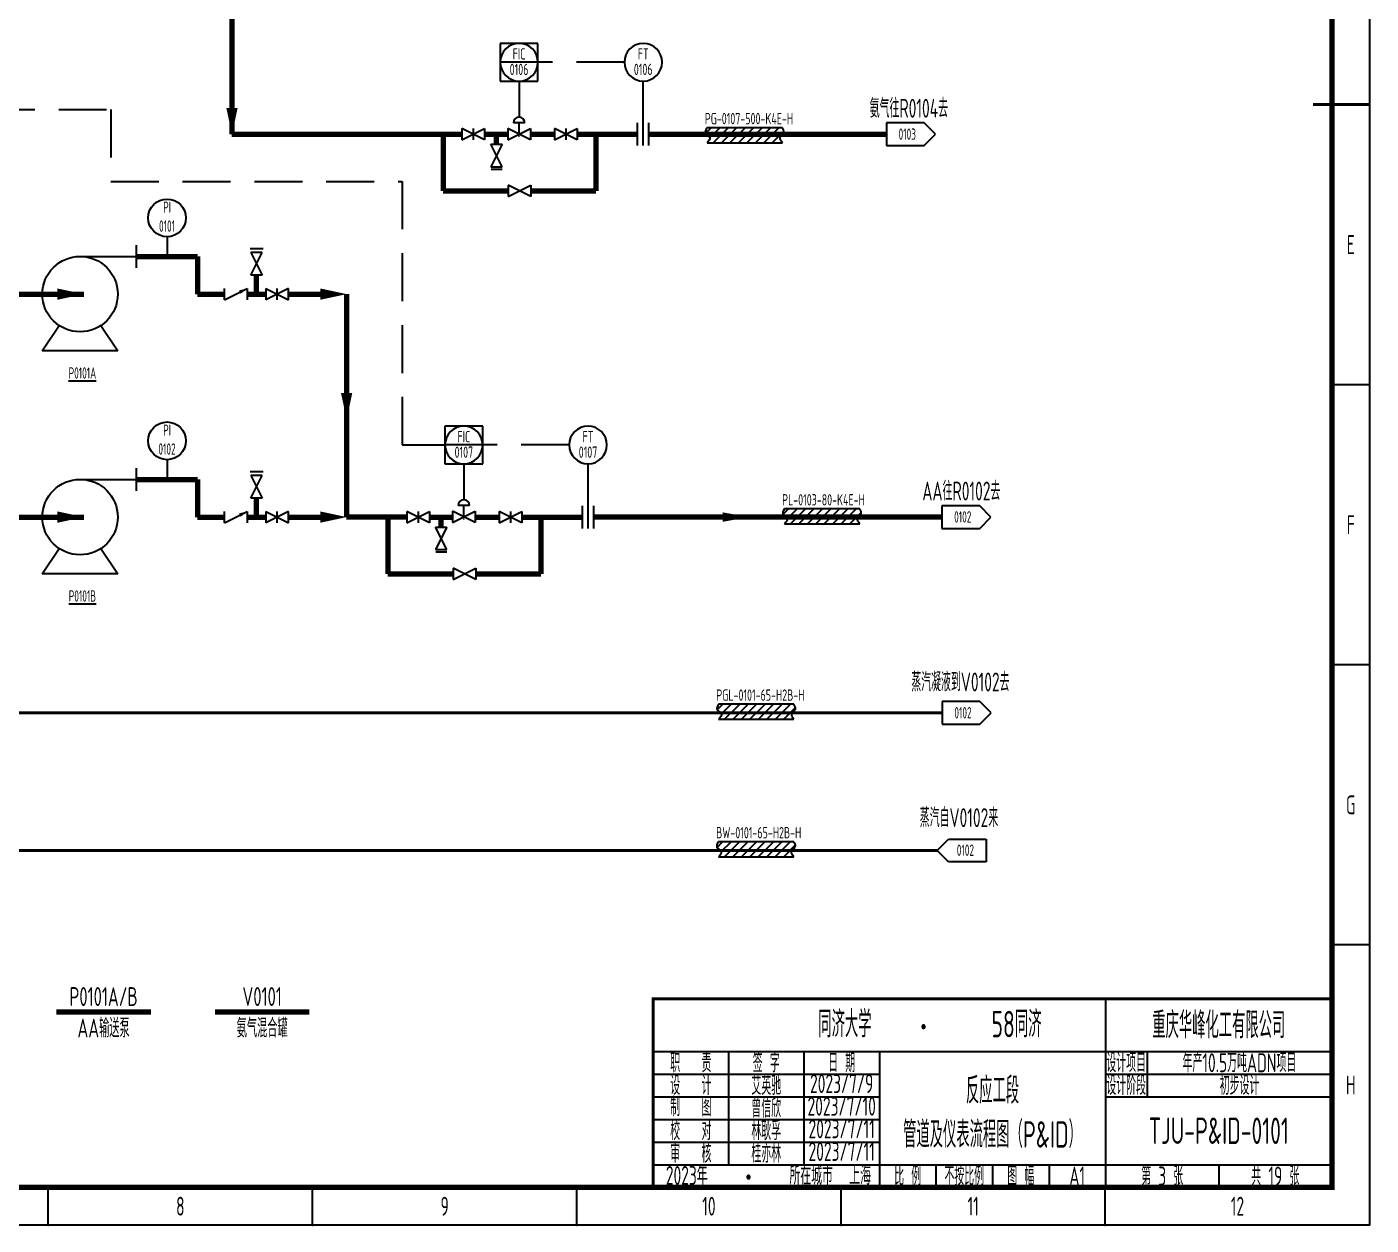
# Model space of a CAD drawing. Header units: millimetres. Extents: x 453 to 7190, y 523 to 4294.
# Drawn here: x 1628.6 to 1985.1, y 2905.2 to 3222.7 of the extents above; entities that cross this region are included whole.
import ezdxf
from ezdxf.enums import TextEntityAlignment as Align

# ---------------------------------------------------------------- set-up
doc = ezdxf.new("R2010")
doc.units = ezdxf.units.MM
doc.linetypes.add('DASHED', pattern=[19.05, 12.7, -6.35])
for name, color, linetype, lineweight in [('01-主物流线-粗实线', 134, 'Continuous', 80), ('02-次要物流线-中粗线', 30, 'Continuous', 40), ('03-设备外轮廓线-细实线', 7, 'Continuous', 25), ('05-图框与标题栏', 7, 'Continuous', 25), ('07-箭头', 7, 'Continuous', 25), ('09-文本', 7, 'Continuous', 25), ('1-主要物流线', 134, 'Continuous', 80), ('10-阀门', 102, 'Continuous', 25), ('11-管道组合号', 50, 'Continuous', 15), ('12-仪表', 190, 'Continuous', 25), ('12-信号线', 226, 'DASHED', 25), ('12-设备位号线', 7, 'Continuous', 80), ('13-电动气动信号线', 226, 'DASHED', 25), ('14-箭头', 7, 'Continuous', 25), ('15-仪表', 190, 'Continuous', 25), ('15-文本', 7, 'Continuous', 15), ('15-文本 @ 1', 7, 'Continuous', 15), ('16-阀门与管件', 102, 'Continuous', 25), ('A设备轮廓', 7, 'Continuous', 25)]:
    doc.layers.add(name, color=color, linetype=linetype, lineweight=lineweight)
doc.layers.add('TITLE', color=7, linetype='Continuous')
doc.styles.add('3-gbcbig', font='gbenor.shx', dxfattribs={"width": 0.7, "height": 3, "bigfont": 'gbcbig.shx'})
doc.styles.add('5-gbcbig', font='gbenor.shx', dxfattribs={"width": 0.7, "height": 5, "bigfont": 'gbcbig.shx'})
doc.styles.add('7-gbcbig', font='gbenor.shx', dxfattribs={"width": 0.7, "height": 7, "bigfont": 'gbcbig.shx'})
doc.styles.get("Standard").update_dxf_attribs({"font": 'arial.ttf'})
doc.styles.add('头号烷家', font='gbenor.shx', dxfattribs={"width": 0.75, "height": 3, "bigfont": 'gbcbig.shx'})
doc.styles.add('工程字', font='gbenor.shx', dxfattribs={"bigfont": 'gbcbig.shx'})

# ---------------------------------------------------------------- blocks, each defined once
blk = doc.blocks.new('就地安装仪表')
at = {"layer": '12-仪表', "ltscale": 0.25}
blk.add_circle((0, -5), 5, dxfattribs=at)
at = {"layer": '15-文本', "style": '工程字', "width": 0.75}
blk.add_attdef('仪表名称', text='', height=3, dxfattribs=at).set_placement((0, -4.29), align=Align.CENTER)
blk.add_attdef('仪表编号', text='', height=3, dxfattribs=at).set_placement((0, -5.39), align=Align.TOP_CENTER)
blk = doc.blocks.new('*U154')
at = {"layer": '10-阀门'}
ref = blk.add_blockref('就地安装仪表', (1792.04, 3218.39), dxfattribs=dict(at, xscale=-1))
ref.add_attrib('仪表名称', 'FT', dxfattribs={"layer": '15-文本 @ 1', "height": 3, "style": '工程字', "width": 0.75}).set_placement((1792.04, 3214.1), align=Align.CENTER)
ref.add_attrib('仪表编号', '0106', dxfattribs={"layer": '15-文本 @ 1', "height": 3, "style": '工程字', "width": 0.75}).set_placement((1792.04, 3212.99), align=Align.TOP_CENTER)
blk = doc.blocks.new('DCS系统仪表')
at = {"layer": '12-仪表'}
for p, q in [((-5, 10), (5, 10)), ((-5, 0), (-5, 10)), ((5, 10), (5, 0)), ((-5, 5), (5, 5)), ((5, 0), (-5, 0))]:
    blk.add_line(p, q, dxfattribs=at)
at = {"layer": '12-仪表', "ltscale": 0.25}
blk.add_circle((0, 5), 5, dxfattribs=at)
at = {"layer": '15-文本', "style": '工程字', "width": 0.75}
blk.add_attdef('仪表名称', text='', height=3, dxfattribs=at).set_placement((0, 5.71), align=Align.CENTER)
blk.add_attdef('仪表编号', text='', height=3, dxfattribs=at).set_placement((0, 4.61), align=Align.TOP_CENTER)
blk = doc.blocks.new('*U155')
at = {"layer": '13-电动气动信号线'}
ref = blk.add_blockref('DCS系统仪表', (1759.11, 3208.39), dxfattribs=dict(at, xscale=-1))
ref.add_attrib('仪表名称', 'FIC', dxfattribs={"layer": '15-文本 @ 1', "height": 3, "style": '工程字', "width": 0.75}).set_placement((1759.11, 3214.1), align=Align.CENTER)
ref.add_attrib('仪表编号', '0106', dxfattribs={"layer": '15-文本 @ 1', "height": 3, "style": '工程字', "width": 0.75}).set_placement((1759.11, 3212.99), align=Align.TOP_CENTER)
blk = doc.blocks.new('箭头')
at = {"layer": '07-箭头'}
blk.add_lwpolyline([(0, 0, 0, 2.5, 0), (-7, 0, 2.5, 2.5, 0)], format="xyseb", dxfattribs=at)
blk = doc.blocks.new('*U171')
at = {"layer": '10-阀门'}
ref = blk.add_blockref('就地安装仪表', (1777.4, 3116.93), dxfattribs=dict(at, xscale=-1))
ref.add_attrib('仪表名称', 'FT', dxfattribs={"layer": '15-文本 @ 1', "height": 3, "style": '工程字', "width": 0.75}).set_placement((1777.4, 3112.64), align=Align.CENTER)
ref.add_attrib('仪表编号', '0107', dxfattribs={"layer": '15-文本 @ 1', "height": 3, "style": '工程字', "width": 0.75}).set_placement((1777.4, 3111.53), align=Align.TOP_CENTER)
blk = doc.blocks.new('*U172')
at = {"layer": '13-电动气动信号线'}
ref = blk.add_blockref('DCS系统仪表', (1744.47, 3106.93), dxfattribs=dict(at, xscale=-1))
ref.add_attrib('仪表名称', 'FIC', dxfattribs={"layer": '15-文本 @ 1', "height": 3, "style": '工程字', "width": 0.75}).set_placement((1744.47, 3112.64), align=Align.CENTER)
ref.add_attrib('仪表编号', '0107', dxfattribs={"layer": '15-文本 @ 1', "height": 3, "style": '工程字', "width": 0.75}).set_placement((1744.47, 3111.53), align=Align.TOP_CENTER)
blk = doc.blocks.new('管道组合号')
at = {"layer": '11-管道组合号', "style": '头号烷家', "width": 0.75}
blk.add_attdef('管道组合号', (-4.3, 3.13), '', height=3, dxfattribs=at)

msp = doc.modelspace()

# ---------------------------------------------------------------- hatches: boundary and pattern name
at = {"layer": 'A设备轮廓', "ltscale": 0.25}
h = msp.add_hatch(dxfattribs=at)
h.set_pattern_fill('ANSI31', color=256, scale=0.5, angle=180, style=0)
h.set_pattern_definition([(225, (3648.872, 5854.2712), (1.122532, -1.122532), [])])
edge = h.paths.add_edge_path()
edge.add_spline(control_points=[(1808.96, 3196.02), (1808.67, 3195.49), (1808.07, 3194.39), (1810.34, 3193.51), (1809.41, 3192.51), (1808.96, 3192.02)], knot_values=[0, 0, 0, 0, 1.52304, 3.144702, 4.721047, 4.721047, 4.721047, 4.721047], degree=3, periodic=0)
edge.add_line((1808.96, 3192.02), (1828.96, 3192.02))
edge.add_spline(control_points=[(1828.96, 3192.02), (1828.6, 3192.51), (1827.86, 3193.52), (1829.74, 3194.57), (1829.2, 3195.57), (1828.96, 3196.02)], knot_values=[0, 0, 0, 0, 1.52304, 3.144702, 4.487312, 4.487312, 4.487312, 4.487312], degree=3, periodic=0)
edge.add_line((1828.96, 3196.02), (1808.96, 3196.02))
h = msp.add_hatch(dxfattribs=at)
h.set_pattern_fill('ANSI31', color=256, scale=0.5, angle=180, style=0)
h.set_pattern_definition([(225, (3669.387, 5753.2448), (1.122532, -1.122532), [])])
edge = h.paths.add_edge_path()
edge.add_spline(control_points=[(1829.47, 3094.99), (1829.18, 3094.46), (1828.58, 3093.36), (1830.85, 3092.48), (1829.93, 3091.48), (1829.47, 3090.99)], knot_values=[0, 0, 0, 0, 1.52304, 3.144702, 4.721047, 4.721047, 4.721047, 4.721047], degree=3, periodic=0)
edge.add_line((1829.47, 3090.99), (1849.47, 3090.99))
edge.add_spline(control_points=[(1849.47, 3090.99), (1849.11, 3091.48), (1848.37, 3092.49), (1850.26, 3093.55), (1849.72, 3094.54), (1849.47, 3094.99)], knot_values=[0, 0, 0, 0, 1.52304, 3.144702, 4.487312, 4.487312, 4.487312, 4.487312], degree=3, periodic=0)
edge.add_line((1849.47, 3094.99), (1829.47, 3094.99))
h = msp.add_hatch(dxfattribs=at)
h.set_pattern_fill('ANSI31', color=256, scale=0.5, angle=180, style=0)
h.set_pattern_definition([(225, (3651.9276, 5701.4873), (1.122532, -1.122532), [])])
edge = h.paths.add_edge_path()
edge.add_spline(control_points=[(1812.01, 3043.24), (1811.72, 3042.7), (1811.12, 3041.61), (1813.39, 3040.72), (1812.47, 3039.73), (1812.01, 3039.24)], knot_values=[0, 0, 0, 0, 1.52304, 3.144702, 4.721047, 4.721047, 4.721047, 4.721047], degree=3, periodic=0)
edge.add_line((1812.01, 3039.24), (1832.01, 3039.24))
edge.add_spline(control_points=[(1832.01, 3039.24), (1831.66, 3039.72), (1830.91, 3040.73), (1832.8, 3041.79), (1832.26, 3042.78), (1832.01, 3043.24)], knot_values=[0, 0, 0, 0, 1.52304, 3.144702, 4.487312, 4.487312, 4.487312, 4.487312], degree=3, periodic=0)
edge.add_line((1832.01, 3043.24), (1812.01, 3043.24))
h = msp.add_hatch(dxfattribs=at)
h.set_pattern_fill('ANSI31', color=256, scale=0.5, angle=180, style=0)
h.set_pattern_definition([(225, (3651.8908, 5665.0094), (1.122532, -1.122532), [])])
edge = h.paths.add_edge_path()
edge.add_spline(control_points=[(1811.98, 3006.76), (1811.69, 3006.23), (1811.09, 3005.13), (1813.36, 3004.24), (1812.43, 3003.25), (1811.98, 3002.76)], knot_values=[0, 0, 0, 0, 1.52304, 3.144702, 4.721047, 4.721047, 4.721047, 4.721047], degree=3, periodic=0)
edge.add_line((1811.98, 3002.76), (1831.98, 3002.76))
edge.add_spline(control_points=[(1831.98, 3002.76), (1831.62, 3003.25), (1830.88, 3004.25), (1832.76, 3005.31), (1832.22, 3006.31), (1831.98, 3006.76)], knot_values=[0, 0, 0, 0, 1.52304, 3.144702, 4.487312, 4.487312, 4.487312, 4.487312], degree=3, periodic=0)
edge.add_line((1831.98, 3006.76), (1811.98, 3006.76))

# ---------------------------------------------------------------- linework, layer by layer
for p, q in [((1866.54, 3197.28), (1856.54, 3197.28)), ((1856.54, 3197.28), (1856.54, 3191.28)), ((1869.54, 3194.28), (1866.54, 3197.28)), ((1866.54, 3191.28), (1869.54, 3194.28)), ((1856.54, 3191.28), (1866.54, 3191.28)), ((1881.26, 3095.82), (1871.26, 3095.82)), ((1871.26, 3095.82), (1871.26, 3089.82)), ((1884.26, 3092.82), (1881.26, 3095.82)), ((1881.26, 3089.82), (1884.26, 3092.82)), ((1871.26, 3089.82), (1881.26, 3089.82)), ((1881.31, 3043.9), (1871.31, 3043.9)), ((1871.31, 3043.9), (1871.31, 3037.9)), ((1881.31, 3043.9), (1871.31, 3043.9)), ((1871.31, 3043.9), (1871.31, 3037.9)), ((1884.31, 3040.9), (1881.31, 3043.9)), ((1884.31, 3040.9), (1881.31, 3043.9)), ((1881.31, 3037.9), (1884.31, 3040.9)), ((1881.31, 3037.9), (1884.31, 3040.9)), ((1871.31, 3037.9), (1881.31, 3037.9)), ((1871.31, 3037.9), (1881.31, 3037.9)), ((1870.01, 3004.46), (1873.01, 3007.46)), ((1870.01, 3004.46), (1873.01, 3007.46)), ((1873.01, 3007.46), (1883.01, 3007.46)), ((1873.01, 3007.46), (1883.01, 3007.46)), ((1883.01, 3007.46), (1883.01, 3001.46)), ((1883.01, 3007.46), (1883.01, 3001.46)), ((1873.01, 3001.46), (1870.01, 3004.46)), ((1873.01, 3001.46), (1870.01, 3004.46)), ((1883.01, 3001.46), (1873.01, 3001.46)), ((1883.01, 3001.46), (1873.01, 3001.46))]:
    msp.add_line(p, q)
at = {"layer": '01-主物流线-粗实线'}
for p, q in [((1682.99, 3315.21), (1682.99, 3194.28)), ((1682.99, 3194.28), (1743.98, 3194.28)), ((1746.95, 3194.29), (1747.02, 3194.29)), ((1749.98, 3194.29), (1756.11, 3194.29)), ((1759.01, 3194.29), (1759.21, 3194.29)), ((1762.11, 3194.29), (1768.51, 3194.29)), ((1771.47, 3194.29), (1771.54, 3194.29)), ((1774.51, 3194.29), (1790.54, 3194.29)), ((1793.54, 3194.28), (1856.54, 3194.28)), ((1657.69, 3161.92), (1673.83, 3161.92)), ((1689.5, 3151.92), (1689.5, 3156.92)), ((1616.92, 3151.92), (1643.69, 3151.92)), ((1673.83, 3151.92), (1681, 3151.92)), ((1687, 3151.92), (1692, 3151.92)), ((1698, 3151.92), (1708.87, 3151.92)), ((1657.69, 3102.82), (1673.83, 3102.82)), ((1689.5, 3092.82), (1689.5, 3097.82)), ((1616.92, 3092.82), (1643.69, 3092.82)), ((1673.83, 3092.82), (1681, 3092.82)), ((1687, 3092.82), (1692, 3092.82)), ((1698, 3092.82), (1708.87, 3092.82)), ((1729.35, 3092.82), (1713.39, 3092.82)), ((1732.31, 3092.83), (1732.38, 3092.83)), ((1735.35, 3092.83), (1741.47, 3092.83)), ((1744.37, 3092.83), (1744.57, 3092.83)), ((1747.47, 3092.83), (1753.87, 3092.83)), ((1756.84, 3092.83), (1756.9, 3092.83)), ((1759.87, 3092.83), (1775.9, 3092.83)), ((1871.26, 3092.82), (1778.9, 3092.82))]:
    msp.add_line(p, q, dxfattribs=at)
at = {"layer": '02-次要物流线-中粗线'}
for p, q in [((1871.31, 3040.9), (1569.32, 3040.9)), ((1870.01, 3004.46), (1499.1, 3004.46))]:
    msp.add_line(p, q, dxfattribs=at)
at = {"layer": '03-设备外轮廓线-细实线'}
for p, q in [((1642.69, 3161.92), (1657.69, 3161.92)), ((1657.69, 3158.92), (1657.69, 3164.92)), ((1632.69, 3136.92), (1637.14, 3143.6)), ((1648.24, 3143.6), (1652.69, 3136.92)), ((1652.69, 3136.92), (1632.69, 3136.92)), ((1657.69, 3099.82), (1657.69, 3105.82)), ((1642.69, 3102.82), (1657.69, 3102.82)), ((1632.69, 3077.82), (1637.14, 3084.5)), ((1648.24, 3084.5), (1652.69, 3077.82)), ((1652.69, 3077.82), (1632.69, 3077.82))]:
    msp.add_line(p, q, dxfattribs=at)
for centre in [(1642.69, 3151.92), (1642.69, 3092.82)]:
    msp.add_circle(centre, 10, dxfattribs=at)
at = {"layer": '05-图框与标题栏'}
for p, q in [((1984.67, 3127.91), (1974.67, 3127.91)), ((1984.67, 3053.66), (1974.67, 3053.66)), ((1984.67, 2979.41), (1974.67, 2979.41)), ((1914.67, 2965.16), (1914.67, 2915.16)), ((1794.67, 2951.16), (1974.67, 2951.16)), ((1814.67, 2951.16), (1814.67, 2921.16)), ((1834.67, 2951.16), (1834.67, 2921.16)), ((1854.67, 2951.16), (1854.67, 2915.16)), ((1925.67, 2951.16), (1925.67, 2939.16)), ((1794.67, 2945.16), (1854.67, 2945.16)), ((1914.67, 2945.16), (1974.67, 2945.16)), ((1794.67, 2939.16), (1854.67, 2939.16)), ((1914.67, 2939.16), (1974.67, 2939.16)), ((1794.67, 2933.16), (1854.67, 2933.16)), ((1794.67, 2927.16), (1854.67, 2927.16)), ((1794.67, 2921.16), (1974.67, 2921.16)), ((1869.67, 2921.16), (1869.67, 2915.16)), ((1884.67, 2921.16), (1884.67, 2915.16)), ((1899.67, 2921.16), (1899.67, 2915.16)), ((1944.67, 2921.16), (1944.67, 2915.16)), ((1634.25, 2905.16), (1634.25, 2915.16)), ((1704.33, 2905.16), (1704.33, 2915.16)), ((1774.42, 2905.16), (1774.42, 2915.16)), ((1844.5, 2905.16), (1844.5, 2915.16)), ((1914.58, 2905.16), (1914.58, 2915.16))]:
    msp.add_line(p, q, dxfattribs=at)
at = {"layer": '05-图框与标题栏', "const_width": 1.4}
msp.add_lwpolyline([(1168.67, 3489.16), (1168.67, 2915.16), (1974.67, 2915.16), (1974.67, 3489.16)], close=True, dxfattribs=at)
at = {"layer": '05-图框与标题栏', "const_width": 0.8}
for points in [[(1984.67, 3202.16), (1969.67, 3202.16)], [(1974.67, 2965.16), (1794.67, 2965.16), (1794.67, 2915.16)]]:
    msp.add_lwpolyline(points, dxfattribs=at)
at = {"layer": '05-图框与标题栏'}
for p in [(1984.67, 3202.16), (1984.67, 3127.91), (1984.67, 3053.66), (1984.67, 2979.41), (1634.25, 2905.16), (1704.33, 2905.16), (1774.42, 2905.16), (1844.5, 2905.16), (1914.58, 2905.16)]:
    msp.add_point(p, dxfattribs=at)
at = {"layer": '1-主要物流线'}
for p, q in [((1738.98, 3194.28), (1738.98, 3179.28)), ((1753.13, 3191.65), (1753.13, 3194.28)), ((1779.51, 3194.28), (1779.51, 3179.28)), ((1738.98, 3179.28), (1756.25, 3179.28)), ((1762.25, 3179.28), (1779.51, 3179.28)), ((1673.83, 3161.92), (1673.83, 3151.92)), ((1713.39, 3151.92), (1713.39, 3092.82)), ((1673.83, 3102.82), (1673.83, 3092.82)), ((1724.35, 3092.82), (1724.35, 3077.82)), ((1738.49, 3090.19), (1738.49, 3092.82)), ((1764.87, 3092.82), (1764.87, 3077.82)), ((1724.35, 3077.82), (1741.61, 3077.82)), ((1747.61, 3077.82), (1764.87, 3077.82))]:
    msp.add_line(p, q, dxfattribs=at)
at = {"layer": '10-阀门'}
for p, q in [((1749.98, 3192.78), (1743.98, 3195.78)), ((1743.98, 3195.78), (1743.98, 3192.78)), ((1743.98, 3192.78), (1749.98, 3195.78)), ((1746.98, 3195.78), (1746.98, 3192.78)), ((1749.98, 3195.78), (1749.98, 3192.78)), ((1762.11, 3192.85), (1756.11, 3195.85)), ((1756.11, 3195.85), (1756.11, 3192.85)), ((1756.11, 3192.85), (1762.11, 3195.85)), ((1760.61, 3197.35), (1757.61, 3197.35)), ((1759.11, 3194.35), (1759.11, 3197.35)), ((1762.11, 3195.85), (1762.11, 3192.85)), ((1768.51, 3192.78), (1774.51, 3195.78)), ((1774.51, 3192.78), (1768.51, 3195.78)), ((1768.51, 3195.78), (1768.51, 3192.78)), ((1771.51, 3195.78), (1771.51, 3192.78)), ((1774.51, 3195.78), (1774.51, 3192.78)), ((1754.63, 3191.65), (1751.63, 3185.65)), ((1754.63, 3185.65), (1751.63, 3191.65)), ((1751.63, 3191.65), (1754.63, 3191.65)), ((1751.63, 3185.65), (1754.63, 3185.65)), ((1756.25, 3177.78), (1762.25, 3180.78)), ((1762.25, 3177.78), (1756.25, 3180.78)), ((1756.25, 3180.78), (1756.25, 3177.78)), ((1762.25, 3180.78), (1762.25, 3177.78)), ((1735.35, 3091.32), (1729.35, 3094.32)), ((1729.35, 3094.32), (1729.35, 3091.32)), ((1729.35, 3091.32), (1735.35, 3094.32)), ((1732.35, 3094.32), (1732.35, 3091.32)), ((1735.35, 3094.32), (1735.35, 3091.32)), ((1747.47, 3091.38), (1741.47, 3094.38)), ((1741.47, 3094.38), (1741.47, 3091.38)), ((1741.47, 3091.38), (1747.47, 3094.38)), ((1745.97, 3095.88), (1742.97, 3095.88)), ((1744.47, 3092.88), (1744.47, 3095.88)), ((1747.47, 3094.38), (1747.47, 3091.38)), ((1753.87, 3091.32), (1759.87, 3094.32)), ((1759.87, 3091.32), (1753.87, 3094.32)), ((1753.87, 3094.32), (1753.87, 3091.32)), ((1756.87, 3094.32), (1756.87, 3091.32)), ((1759.87, 3094.32), (1759.87, 3091.32)), ((1739.99, 3090.19), (1736.99, 3084.19)), ((1739.99, 3084.19), (1736.99, 3090.19)), ((1736.99, 3090.19), (1739.99, 3090.19)), ((1736.99, 3084.19), (1739.99, 3084.19)), ((1741.61, 3076.32), (1747.61, 3079.32)), ((1747.61, 3076.32), (1741.61, 3079.32)), ((1741.61, 3079.32), (1741.61, 3076.32)), ((1747.61, 3079.32), (1747.61, 3076.32))]:
    msp.add_line(p, q, dxfattribs=at)
for centre in [(1759.11, 3197.35), (1744.47, 3095.88)]:
    msp.add_arc(centre, 1.5, 0, 180, dxfattribs=at)
at = {"layer": '12-仪表'}
for p, q in [((1759.11, 3208.39), (1759.11, 3198.85)), ((1792.04, 3191.28), (1792.04, 3208.39)), ((1790.54, 3191.28), (1790.54, 3197.28)), ((1793.54, 3191.28), (1793.54, 3197.28)), ((1744.47, 3106.93), (1744.47, 3097.38)), ((1777.4, 3089.82), (1777.4, 3106.93)), ((1775.9, 3089.82), (1775.9, 3095.82)), ((1778.9, 3089.82), (1778.9, 3095.82))]:
    msp.add_line(p, q, dxfattribs=at)
at = {"layer": '12-信号线'}
for p, q in [((1522.74, 3200.83), (1650.85, 3200.83)), ((1650.85, 3200.83), (1650.85, 3181.81)), ((1650.85, 3181.81), (1728.09, 3181.81)), ((1728.09, 3181.81), (1728.09, 3111.93)), ((1728.09, 3111.93), (1739.47, 3111.93))]:
    msp.add_line(p, q, dxfattribs=at)
at = {"layer": '12-设备位号线'}
for p, q in [((1661.43, 2961.59), (1636.43, 2961.59)), ((1703.49, 2961.59), (1678.49, 2961.59))]:
    msp.add_line(p, q, dxfattribs=at)
at = {"layer": '13-电动气动信号线'}
for p, q in [((1787.04, 3213.39), (1764.11, 3213.39)), ((1772.4, 3111.93), (1749.47, 3111.93))]:
    msp.add_line(p, q, dxfattribs=at)
at = {"layer": '14-箭头'}
for points in [[(1682.99, 3194.28, 0, 3, 0), (1682.99, 3201.28, 3, 3, 0)], [(1643.69, 3151.92, 0, 3, 0), (1636.69, 3151.92, 3, 3, 0)], [(1713.39, 3151.92, 0, 3, 0), (1706.39, 3151.92, 3, 3, 0)], [(1713.39, 3118.75, 0, 3, 0), (1713.39, 3125.75, 3, 3, 0)], [(1643.69, 3092.82, 0, 3, 0), (1636.69, 3092.82, 3, 3, 0)], [(1713.39, 3092.82, 0, 3, 0), (1706.39, 3092.82, 3, 3, 0)]]:
    msp.add_lwpolyline(points, format="xyseb", dxfattribs=at)
at = {"layer": '15-仪表'}
for p, q in [((1665.76, 3167.13), (1665.76, 3161.92)), ((1665.76, 3108.03), (1665.76, 3102.82))]:
    msp.add_line(p, q, dxfattribs=at)
for centre in [(1665.76, 3172.13), (1665.76, 3113.03)]:
    msp.add_circle(centre, 5, dxfattribs=at)
at = {"layer": '16-阀门与管件'}
for p, q in [((1754.63, 3184.95), (1751.69, 3184.95)), ((1691.26, 3163.92), (1687.8, 3163.92)), ((1688, 3156.92), (1691, 3162.92)), ((1691, 3162.92), (1688, 3162.92)), ((1688, 3162.92), (1691, 3156.92)), ((1691, 3156.92), (1688, 3156.92)), ((1681, 3150.42), (1681, 3153.42)), ((1681, 3150.42), (1687, 3153.42)), ((1687, 3153.42), (1687, 3150.42)), ((1692, 3153.42), (1698, 3150.42)), ((1698, 3153.42), (1692, 3150.42)), ((1692, 3153.42), (1692, 3150.42)), ((1695, 3150.42), (1695, 3153.42)), ((1698, 3150.42), (1698, 3153.42)), ((1691.26, 3104.82), (1687.8, 3104.82)), ((1688, 3097.82), (1691, 3103.82)), ((1691, 3103.82), (1688, 3103.82)), ((1688, 3103.82), (1691, 3097.82)), ((1691, 3097.82), (1688, 3097.82)), ((1681, 3091.32), (1681, 3094.32)), ((1681, 3091.32), (1687, 3094.32)), ((1687, 3094.32), (1687, 3091.32)), ((1692, 3094.32), (1698, 3091.32)), ((1698, 3094.32), (1692, 3091.32)), ((1692, 3094.32), (1692, 3091.32)), ((1695, 3091.32), (1695, 3094.32)), ((1698, 3091.32), (1698, 3094.32)), ((1739.99, 3083.49), (1737.05, 3083.49))]:
    msp.add_line(p, q, dxfattribs=at)
at = {"layer": '16-阀门与管件', "color": 3}
for points in [[(1685.09, 3152.46, 1, 0, 0), (1687, 3153.42, 0, 0, 0)], [(1685.09, 3093.36, 1, 0, 0), (1687, 3094.32, 0, 0, 0)]]:
    msp.add_lwpolyline(points, format="xyseb", dxfattribs=at)
at = {"layer": 'A设备轮廓', "ltscale": 0.25}
for p, q in [((1828.96, 3196.02), (1808.96, 3196.02)), ((1808.96, 3192.02), (1828.96, 3192.02)), ((1849.47, 3094.99), (1829.47, 3094.99)), ((1829.47, 3090.99), (1849.47, 3090.99)), ((1832.01, 3043.24), (1812.01, 3043.24)), ((1812.01, 3039.24), (1832.01, 3039.24)), ((1831.98, 3006.76), (1811.98, 3006.76)), ((1811.98, 3002.76), (1831.98, 3002.76))]:
    msp.add_line(p, q, dxfattribs=at)
for points in [[(1808.96, 3196.02), (1808.58, 3194.54), (1809.73, 3193.4), (1808.96, 3192.02)], [(1828.96, 3192.02), (1828.37, 3193.42), (1829.33, 3194.73), (1828.96, 3196.02)], [(1829.47, 3094.99), (1829.1, 3093.52), (1830.24, 3092.37), (1829.47, 3090.99)], [(1849.47, 3090.99), (1848.88, 3092.4), (1849.84, 3093.7), (1849.47, 3094.99)], [(1812.01, 3043.24), (1811.64, 3041.76), (1812.78, 3040.61), (1812.01, 3039.24)], [(1832.01, 3039.24), (1831.42, 3040.64), (1832.38, 3041.94), (1832.01, 3043.24)], [(1811.98, 3006.76), (1811.6, 3005.28), (1812.75, 3004.13), (1811.98, 3002.76)], [(1831.98, 3002.76), (1831.38, 3004.16), (1832.35, 3005.47), (1831.98, 3006.76)]]:
    msp.add_spline(points, degree=3, dxfattribs=at)
at = {"layer": 'TITLE'}
for p, q in [((1984.67, 3499.16), (1984.67, 2905.16)), ((1984.67, 2905.16), (1143.67, 2905.16))]:
    msp.add_line(p, q, dxfattribs=at)
msp.add_lwpolyline([(1143.67, 3499.16), (1984.67, 3499.16), (1984.67, 2905.16), (1143.67, 2905.16)], close=True, dxfattribs=at)

# ---------------------------------------------------------------- block references
at = {"layer": '01-主物流线-粗实线'}
for name in ['*U155', '*U154', '*U172', '*U171']:
    msp.add_blockref(name, (0, 0), dxfattribs=at)
at = {"layer": '07-箭头', "xscale": -1, "rotation": 180}
msp.add_blockref('箭头', (1820.11, 3092.82), dxfattribs=at)
at = {"layer": '11-管道组合号'}
for p, values in [((1812.66, 3193.8), {'管道组合号': 'PG-0107-500-K4E-H'}), ((1833.17, 3092.77), {'管道组合号': 'PL-0103-80-K4E-H'}), ((1815.71, 3041.01), {'管道组合号': 'PGL-0101-65-H2B-H'}), ((1815.68, 3004.54), {'管道组合号': 'BW-0101-65-H2B-H'})]:
    msp.add_blockref('管道组合号', p, dxfattribs=at).add_auto_attribs(values)

# ---------------------------------------------------------------- texts
at = {"char_height": 3, "attachment_point": 5, "style": '3-gbcbig'}
for s, insert in [('{\\LP0101A}', (1643.32, 3131)), ('{\\LP0101B}', (1643.32, 3071.9))]:
    msp.add_mtext_dynamic_manual_height_columns(s, width=12.7249, gutter_width=35, heights=[12.14], dxfattribs=dict(at, insert=insert))
at = {"layer": '05-图框与标题栏', "attachment_point": 5}
for s, width, heights, insert, char_height, style in [('E', 10, [0], (1979.67, 3165.03), 5, '5-gbcbig'), ('F', 10, [0], (1979.67, 3090.78), 5, '5-gbcbig'), ('G', 10, [0], (1979.67, 3016.53), 5, '5-gbcbig'), ('重庆华峰化工有限公司', 60, [0], (1944.67, 2958.16), 7, '7-gbcbig'), ('职   责', 20, [0], (1804.67, 2948.16), 5, '5-gbcbig'), ('签 字', 20, [0], (1824.67, 2948.16), 5, '5-gbcbig'), ('日 期', 20, [0], (1844.67, 2948.16), 5, '5-gbcbig'), ('设计项目', 15, [0], (1920.11, 2948.16), 5, '5-gbcbig'), ('设   计', 20, [0], (1804.67, 2942.16), 5, '5-gbcbig'), ('艾英驰', 20, [0], (1824.67, 2942.16), 5, '5-gbcbig'), ('2023/7/9', 20, [0], (1844.67, 2942.66), 5, '5-gbcbig'), ('设计阶段', 15, [0], (1920.11, 2942.16), 5, '5-gbcbig'), ('H', 10, [0], (1979.67, 2942.28), 5, '5-gbcbig'), ('制   图', 20, [0], (1804.67, 2936.52), 5, '5-gbcbig'), ('曾信欣', 20, [0], (1824.67, 2936.16), 5, '5-gbcbig'), ('2023/7/10', 20, [0], (1844.67, 2936.66), 5, '5-gbcbig'), ('校   对', 20, [0], (1804.67, 2930.16), 5, '5-gbcbig'), ('林耿孚', 20, [0], (1824.67, 2930.16), 5, '5-gbcbig'), ('2023/7/11', 20, [0], (1844.67, 2930.66), 5, '5-gbcbig'), ('TJU-P&ID-0101', 60, [12.52], (1944.67, 2930.16), 7, '7-gbcbig'), ('审   核', 20, [0], (1804.67, 2924.16), 5, '5-gbcbig'), ('桂亦林', 20, [0], (1824.67, 2924.16), 5, '5-gbcbig'), ('2023/7/11', 20, [0], (1844.67, 2924.66), 5, '5-gbcbig'), ('比 例', 15, [0], (1862.17, 2918.16), 5, '5-gbcbig'), ('不按比例', 15, [0], (1877.17, 2918.16), 5, '5-gbcbig'), ('图 幅', 15, [0], (1892.17, 2918.16), 5, '5-gbcbig'), ('A1', 14.9167, [0], (1907.12, 2918.16), 5, '5-gbcbig'), ('第 3 张', 30, [0], (1929.67, 2918.16), 5, '5-gbcbig'), ('共 19 张', 30, [0], (1959.67, 2918.16), 5, '5-gbcbig'), ('8', 70.0833, [0], (1669.29, 2910.16), 5, '5-gbcbig'), ('9', 70.0833, [0], (1739.37, 2910.16), 5, '5-gbcbig'), ('10', 70.0833, [0], (1809.46, 2910.16), 5, '5-gbcbig'), ('11', 70.0833, [0], (1879.54, 2910.16), 5, '5-gbcbig'), ('12', 70.0833, [0], (1949.62, 2910.16), 5, '5-gbcbig')]:
    msp.add_mtext_dynamic_manual_height_columns(s, width=width, gutter_width=25, heights=heights, dxfattribs=dict(at, insert=insert, char_height=char_height, style=style))
at = {"layer": '05-图框与标题栏'}
for s, insert, char_height, width, attachment_point, style in [('\\pi5.78018;同济大学             ', (1832.69, 2958.43), 7, 32.2593, 4, '7-gbcbig'), ('58同济          ', (1891.03, 2958.43), 7, 32.2593, 5, '7-gbcbig'), (' 2023{\\W0.8;年          所在城市  上海}', (1796.14, 2918.31), 5, 67.5295, 4, '5-gbcbig'), ('{\\fFangSong|b0|i0|c134|p49;\\W0.8;·}', (1817.24, 2920.29), 5, 18.9039, 1, '5-gbcbig')]:
    msp.add_mtext(s, dxfattribs=dict(at, insert=insert, char_height=char_height, width=width, attachment_point=attachment_point, style=style))
at = {"layer": '05-图框与标题栏', "insert": (1863.66, 2960.16), "char_height": 5, "width": 31.5065, "attachment_point": 1}
msp.add_mtext('{\\fFangSong|b0|i0|c134|p49;\\W0.8;·}', dxfattribs=at)
at = {"layer": '09-文本'}
for s, width, gutter_width, heights, insert, char_height, attachment_point, style in [('\\pi34.37595;氨气往R0104去', 56.5083, 35, [11.23], (1817.72, 3203.69), 5, 1, '5-gbcbig'), ('0103', 40, 12.5, [0], (1862.06, 3194.33), 3, 5, '3-gbcbig'), ('\\pi34.37595;AA往R0102去', 62.1708, 35, [11.23], (1831.68, 3102.22), 5, 1, '5-gbcbig'), ('0102', 40, 12.5, [0], (1876.78, 3092.87), 3, 5, '3-gbcbig'), ('蒸汽凝液到V0102去', 26.7241, 35, [11.23], (1863.13, 3051.61), 5, 1, '5-gbcbig'), ('0102', 40, 12.5, [0], (1876.84, 3040.96), 3, 5, '3-gbcbig'), ('\\pi34.37595;蒸汽自V0102来', 63.3183, 35, [11.23], (1831, 3015.65), 5, 1, '5-gbcbig'), ('0102', 40, 12.5, [0], (1877.48, 3004.52), 3, 5, '3-gbcbig'), ('{\\W0.75;P0101A/B}\\P{\\A1;\\W0.75;AA输送泵}', 59.0038, 12.5, [0], (1648.93, 2961.56), 5, 5, '5-gbcbig'), ('{\\W0.75;V0101}\\P{\\A1;\\W0.75;氨气混合罐}', 59.0038, 12.5, [0], (1690.99, 2961.56), 5, 5, '5-gbcbig'), ('年产10.5万吨ADN项目', 49.0599, 35, [0], (1950.14, 2948.16), 5, 5, '5-gbcbig'), ('反应工段\\P管道及仪表流程图（P&ID）', 60, 12.5, [0], (1884.67, 2934.95), 7, 5, '7-gbcbig'), ('初步设计', 48.9999, 12.5, [0], (1950.17, 2942.16), 5, 5, '5-gbcbig')]:
    msp.add_mtext_dynamic_manual_height_columns(s, width=width, gutter_width=gutter_width, heights=heights, dxfattribs=dict(at, insert=insert, char_height=char_height, attachment_point=attachment_point, style=style))
at = {"layer": '15-仪表', "ltscale": 10, "char_height": 3, "width": 10, "attachment_point": 5, "style": '3-gbcbig'}
for s, insert in [('{\\C0;PI\\P0101}', (1665.76, 3172.46)), ('{\\C0;PI\\P0102}', (1665.76, 3113.36))]:
    msp.add_mtext(s, dxfattribs=dict(at, insert=insert))

doc.saveas('drawing.dxf')
